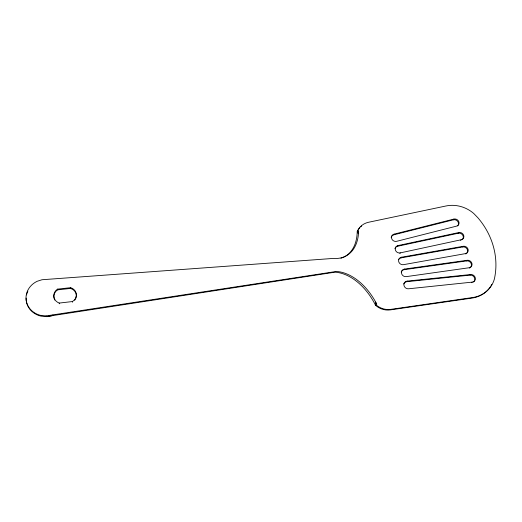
<?xml version="1.0" encoding="UTF-8"?>
<svg xmlns="http://www.w3.org/2000/svg" width="522" height="522" viewBox="0 0 522 522"><rect width="100%" height="100%" fill="white"/><g stroke="black" fill="none" stroke-linecap="round" stroke-linejoin="round"><path stroke-width="0.78" d="M74.698 300.267A8.398 7.693 -3.2 0 0 70.627 288.418L70.64 287.687L57.564 289.123A8.724 7.974 -3.8 0 0 53.838 296.607A8.724 7.974 -3.8 0 0 59.24 303.073L59.267 303.771M72.369 302.251L72.382 301.553A8.424 7.713 -3.1 0 0 76.329 294.069A8.424 7.713 -3.1 0 0 70.64 287.687M358.614 230.894L358.346 234.985A50.921 32.038 59.3 0 1 333.336 258.416L41.975 279.746L37.082 281.319A20.273 18.42 -5.8 0 0 26.107 299.817A20.273 18.42 -5.8 0 0 40.918 315.464L46.119 315.927L336.416 271.453A53.518 34.967 66 0 1 374.594 300.163L376.773 304.182M342.797 257.561A50.823 32.057 59.2 0 0 357.224 231.657L357.544 230.952A17.141 15.784 24.2 0 1 368.578 222.255L446.075 205.962A30.302 27.151 30.8 0 1 473.689 213.433L477.845 217.72A74.254 67.756 31 0 1 494.314 279.257A30.987 27.92 34.8 0 1 472.599 297.547L390.789 309.363A17.617 16.436 32 0 1 375.957 304.802L375.279 302.081L376.225 303.171L375.586 305.337A53.414 34.981 66 0 0 334.987 272.177L46.177 316.593L46.119 315.927M391.167 237.419A3.967 3.634 26.5 0 1 393.745 234.828L394.149 234.13L453.892 219.09A3.954 3.53 29.9 0 1 458.831 221.7A3.954 3.53 29.9 0 1 456.541 226.137L396.655 241.314A3.98 3.641 26.5 0 1 391.696 238.658A3.98 3.641 26.5 0 1 394.149 234.13M394.939 248.753A3.993 3.661 28 0 1 397.633 246.234L398.051 245.568L458.818 232.551A3.98 3.563 31.4 0 1 463.699 235.357A3.98 3.563 31.4 0 1 461.213 239.748L460.645 240.427M399.872 253.535L400.296 252.883L461.213 239.748M398.697 259.421A4.013 3.693 29.6 0 1 401.105 257.855L401.535 257.215L463.262 246.286A4.013 3.602 32.9 0 1 468.071 249.288A4.013 3.602 32.9 0 1 465.402 253.62L403.506 264.661A4.026 3.7 29.5 0 1 398.691 261.613A4.026 3.7 29.5 0 1 401.535 257.215M401.216 272.034A4.039 3.726 31.2 0 1 404.145 269.678L404.583 269.065L467.21 260.282A4.045 3.634 34.5 0 1 471.947 263.486A4.045 3.634 34.5 0 1 469.082 267.753L406.279 276.627A4.052 3.732 31.2 0 1 401.548 273.391A4.052 3.732 31.2 0 1 404.583 269.065M393.745 234.828L453.344 219.814L453.892 219.09M403.702 283.955A4.065 3.758 32.9 0 1 406.742 281.697L407.186 281.104L470.648 274.533A4.078 3.674 36.1 0 1 475.307 277.926A4.078 3.674 36.1 0 1 472.247 282.121L471.64 282.709M397.633 246.234L458.251 233.249L458.818 232.551M401.105 257.855L462.681 246.952L463.262 246.286M404.145 269.678L466.616 260.915L467.21 260.282M406.742 281.697L470.048 275.133L470.648 274.533M59.24 303.073L72.382 301.553M54.758 300.026A8.698 7.954 -3.9 0 1 57.59 289.86L70.627 288.418M472.247 282.121L408.602 288.783A4.078 3.765 32.9 0 1 403.969 285.351A4.078 3.765 32.9 0 1 407.186 281.104M52.924 314.883L52.963 315.549L47.019 316.665L40.997 316.136A20.214 18.374 -5.9 0 1 26.133 298.075M57.564 289.123L57.59 289.86M489.14 288.509A30.909 27.862 34.8 0 1 471.979 298.095L390.378 309.885A17.572 16.397 32.1 0 1 375.586 305.337M491.815 284.405A30.909 27.862 34.8 0 1 490.908 286.004M490.236 287.028A30.909 27.862 34.8 0 1 489.519 288.027M357.224 231.657A17.095 15.751 24.2 0 1 359.834 227.677M360.689 226.829A17.095 15.751 24.2 0 1 361.602 226.046M342.184 257.803A50.823 32.057 59.2 0 1 340.931 258.24M462.681 246.952A4 3.589 32.9 0 1 467.314 249.477A4 3.589 32.9 0 1 465.748 253.973M458.251 233.249A3.974 3.556 31.4 0 1 462.688 235.141A3.974 3.556 31.4 0 1 462.322 239.546M453.344 219.814A3.941 3.523 29.9 0 1 457.801 221.543A3.941 3.523 29.9 0 1 457.611 225.915M470.048 275.133A4.065 3.667 36.1 0 1 474.354 277.554A4.065 3.667 36.1 0 1 473.461 281.997M466.616 260.915A4.032 3.628 34.5 0 1 471.19 263.623A4.032 3.628 34.5 0 1 469.435 268.099M26.544 294.937A20.214 18.374 -5.9 0 1 27.868 291.159M400.296 252.883A4 3.674 28 0 1 395.402 250.031A4 3.674 28 0 1 398.051 245.568M358.523 232.264L358.183 233.51L357.544 230.952L358.523 232.264"/></g></svg>
